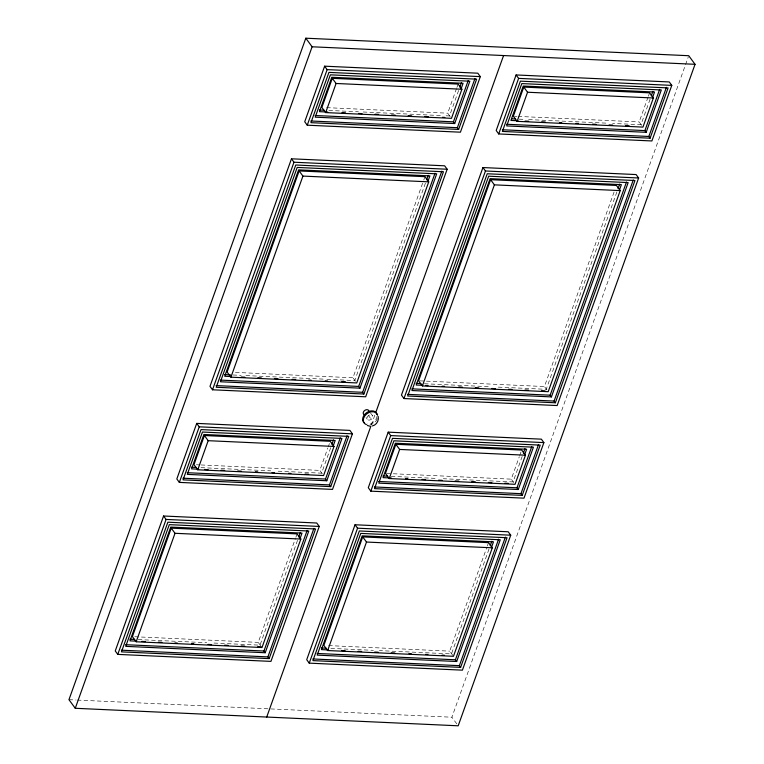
<?xml version="1.0" encoding="UTF-8"?>
<svg xmlns="http://www.w3.org/2000/svg" width="764" height="764" viewBox="0 0 764 764"><rect width="100%" height="100%" fill="white"/><g stroke="black" fill="none" stroke-linecap="round" stroke-linejoin="round"><path stroke-width="0.57" stroke-dasharray="3.82 2.86" d="M260.744 645.819L258.222 642.381L295.467 538.372M295.869 537.254L297.062 533.893M322.322 473.823L319.801 470.395L327.823 448M328.224 446.883L329.427 443.521M355.48 381.217L352.958 377.779L423.351 181.183M423.762 180.056L424.965 176.685M450.225 116.625L447.704 113.187L456.519 88.557M456.92 87.44L458.123 84.078M297.549 540.301L260.008 645.15L211.513 642.935M330.726 447.647L321.587 473.164L275.46 471.054M425.433 183.14L354.754 380.558L326.362 379.259M458.629 90.439L449.49 115.956L445.937 115.794M371.275 425.042L374.895 414.928M452.842 655.436L449.69 651.138L486.935 547.129M487.327 546.012L488.53 542.65M513.79 482.59L511.269 479.152L519.291 456.767M519.692 455.64L521.287 451.161M546.948 389.974L544.426 386.546L614.819 189.94M641.693 125.382L639.172 121.944L647.987 97.314M648.388 96.197L649.591 92.836M489.017 549.058L451.476 653.908L379.326 650.613M522.194 456.404L513.055 481.922L443.273 478.732M616.901 191.898L546.212 389.315L496.543 387.042M650.097 99.196L640.958 124.713L612.566 123.415M456.796 723.89L451.896 717.215L688.335 56.842M326.629 107.648L447.704 113.187M514.535 116.243L516.913 116.348M518.097 116.405L639.172 121.944M328.845 110.436L358.411 111.792M363.148 112.002L441.21 115.574M519.128 119.146L523.856 119.356M528.592 119.576L607.838 123.205M235.446 372.402L352.958 377.779M419.799 380.844L544.426 386.546M232.924 374.981L241.204 375.363M245.932 375.573L325.178 379.202M424.392 383.738L490.622 386.765M196.358 464.741L199.92 464.904M201.104 464.961L319.801 470.395M386.632 473.451L511.269 479.152M200.942 467.644L270.733 470.834M391.225 476.344L437.361 478.455M134.779 636.737L258.222 642.381M328.615 645.599L449.69 651.138M138.179 639.573L206.786 642.715M330.831 648.388L373.415 650.336M68.961 699.69L76.094 700.015M77.279 700.072L451.896 717.215M370.597 413.114L372.488 415.683A3.161 2.33 -36.3 0 1 369.68 420.057A3.161 2.33 -36.3 0 1 367.484 416.666A3.161 2.33 -36.3 0 1 372.488 415.683M368.62 415.75L370.511 418.328M366.023 417.536L367.283 419.255M377.101 416.055A7.888 5.825 -36.3 0 1 367.513 424.087M377.349 418.643A7.888 5.825 -36.3 0 1 369.996 424.794"/><path stroke-width="1.15" d="M305.81 38.2L68.961 699.69L75.264 708.285L458.19 725.8L695.039 64.31L688.736 55.715L305.81 38.2L312.104 46.785L695.039 64.31M75.264 708.285L312.104 46.785M163.563 516.006L115.249 650.947L117.771 654.385L270.943 661.385L319.257 526.444L316.735 523.006L163.563 516.006L166.084 519.434L319.257 526.444M196.72 423.39L176.828 478.961L179.349 482.39L332.521 489.399L352.414 433.837L349.902 430.399L196.72 423.39L199.242 426.828L352.414 433.837M291.466 158.797L209.985 386.345L212.507 389.783L365.679 396.793L447.16 169.236L444.638 165.807L291.466 158.797L293.987 162.226L447.16 169.236M324.624 66.181L304.731 121.753L307.252 125.191L460.425 132.191L480.317 76.629L477.796 73.191L324.624 66.181L327.145 69.62L480.317 76.629M117.771 654.385L166.084 519.434M179.349 482.39L199.242 426.828M212.507 389.783L293.987 162.226M307.252 125.191L327.145 69.62M171.241 528.144L132.401 636.622L136.183 641.779L262.004 647.528L300.844 539.05L297.062 533.893L171.241 528.144L175.023 533.291L300.844 539.05M204.408 435.528L193.98 464.636L197.761 469.793L323.583 475.542L334.002 446.443L330.22 441.286L204.408 435.528L208.18 440.685L334.002 446.443M299.144 170.935L227.137 372.03L230.919 377.177L356.74 382.936L428.747 181.842L424.965 176.685L299.144 170.935L302.926 176.083L428.747 181.842M332.302 78.32L321.883 107.428L325.665 112.585L451.486 118.334L461.905 89.235L458.123 84.078L332.302 78.32L336.084 83.477L461.905 89.235M136.183 641.779L175.023 533.291M197.761 469.793L208.18 440.685M230.919 377.177L302.926 176.083M325.665 112.585L336.084 83.477M298.753 536.949L300.347 532.489M331.92 444.314L333.515 439.873M426.637 179.779L428.241 175.29M459.823 87.106L461.408 82.665M300.013 538.668L302.009 533.091L170.716 527.084L129.975 640.862L135.897 641.13M333.18 446.033L335.167 440.484L203.873 434.477L191.563 468.876L198.659 469.201M427.897 181.498L429.903 175.882L298.619 169.875L224.721 376.26L230.632 376.537M461.084 88.825L463.07 83.276L331.777 77.269L319.457 111.668L327.737 112.05M265.213 652.742L125.716 646.363L169.293 524.648L308.79 531.028L265.213 652.742L263.952 651.024L307.138 530.426M326.791 480.757L187.295 474.377L202.45 432.042L341.947 438.421L326.791 480.757L325.531 479.038L340.295 437.82M359.949 388.15L220.452 381.761L297.196 167.44L436.693 173.82L359.949 388.15L358.688 386.431L435.031 173.227M454.695 123.548L315.198 117.169L330.354 74.834L469.85 81.213L454.695 123.548L453.434 121.829L468.189 80.612M269.157 658.616L121.447 651.864L167.87 522.204L315.58 528.965L269.157 658.616L267.897 656.897L313.918 528.363M330.736 486.63L183.035 479.868L201.037 429.597L348.737 436.359L330.736 486.63L329.475 484.911L347.076 435.757M363.893 394.023L216.193 387.262L295.773 165.005L443.473 171.757L363.893 394.023L362.633 392.304L441.812 171.165M458.629 129.422L310.929 122.67L328.931 72.389L476.631 79.15L458.629 129.422L457.369 127.703L474.969 78.549M266.722 717.043L370.874 426.159M375.697 412.684L503.571 55.552M355.031 524.763L306.717 659.704L309.239 663.142L462.411 670.152L510.724 535.201L508.203 531.773L355.031 524.763L357.552 528.191L510.724 535.201M388.188 432.147L368.296 487.718L370.817 491.156L523.989 498.157L543.882 442.595L541.361 439.157L388.188 432.147L390.71 435.585L543.882 442.595M482.934 167.555L401.453 395.112L403.975 398.541L557.147 405.55L638.628 177.993L636.106 174.564L482.934 167.555L485.455 170.993L638.628 177.993M516.092 74.948L496.199 130.51L498.711 133.948L651.893 140.958L671.785 85.387L669.264 81.949L516.092 74.948L518.613 78.377L671.785 85.387M309.239 663.142L357.552 528.191M370.817 491.156L390.71 435.585M403.975 398.541L485.455 170.993M498.711 133.948L518.613 78.377M362.709 536.901L323.869 645.379L327.651 650.536L453.472 656.295L492.312 547.807L488.53 542.65L362.709 536.901L366.491 542.048L492.312 547.807M395.867 444.285L385.448 473.393L389.229 478.55L515.051 484.3L525.47 455.201L521.688 450.044L395.867 444.285L399.648 449.442L525.47 455.201M490.612 179.693L418.605 380.787L422.387 385.935L548.208 391.693L620.215 190.599L616.433 185.451L490.612 179.693L494.394 184.85L620.215 190.599M523.77 87.086L513.351 116.185L517.132 121.342L642.944 127.101L653.373 97.993L649.591 92.836L523.77 87.086L527.552 92.234L653.373 97.993M327.651 650.536L366.491 542.048M389.229 478.55L399.648 449.442M422.387 385.935L494.394 184.85M517.132 121.342L527.552 92.234M490.221 545.716L491.815 541.246M523.388 453.071L524.973 448.63M618.105 188.536L619.709 184.048M651.281 95.863L652.876 91.432M491.481 547.425L493.477 541.848L362.184 535.841L321.443 649.62L328.539 649.944M524.648 454.79L526.635 449.242L395.341 443.235L383.031 477.634L391.302 478.016M619.365 190.255L621.371 184.649L490.087 178.642L416.189 385.027L422.1 385.295M652.542 97.582L654.528 92.033L523.244 86.026L510.925 120.425L518.021 120.75M456.681 661.5L317.184 655.12L360.761 533.406L500.258 539.785L456.681 661.5L455.42 659.781L498.596 539.183M518.259 489.514L378.763 483.134L393.918 440.799L533.415 447.179L518.259 489.514L516.999 487.795L531.763 446.577M551.417 396.908L411.92 390.528L488.664 176.197L628.161 182.586L551.417 396.908L550.156 395.189L626.499 181.985M646.163 132.306L506.666 125.926L521.822 83.591L661.318 89.971L646.163 132.306L644.902 130.587L659.657 89.369M460.625 667.373L312.915 660.621L359.338 530.97L507.048 537.722L460.625 667.373L459.365 665.664L505.386 537.121M522.204 495.387L374.503 488.635L392.495 438.355L540.205 445.116L522.204 495.387L520.943 493.668L538.544 444.514M555.361 402.781L407.661 396.019L487.241 173.762L634.941 180.514L555.361 402.781L554.101 401.062L633.28 179.922M650.097 138.179L502.397 131.427L520.399 81.156L668.099 87.908L650.097 138.179L648.837 136.47L666.437 87.306M372.374 425.94C376.528 425.099 379.097 420.544 378.19 416.504M319.381 110.006L324.108 110.217M512.033 118.821L515.576 118.983M341.928 112.7L345.481 112.862M358.488 113.454L362.041 113.616M375.048 114.208L378.6 114.371M391.607 114.972L395.16 115.135M408.167 115.727L411.72 115.889M424.727 116.481L428.279 116.644M442.471 117.293L444.839 117.408M525.116 121.075L528.669 121.237M541.676 121.839L545.229 122.001M559.42 122.651L561.788 122.756M575.98 123.405L578.348 123.51M592.539 124.16L596.082 124.322M609.099 124.924L612.642 125.086M625.659 125.678L629.202 125.84M315.131 115.507L453.434 121.829M506.589 124.265L644.902 130.587M310.862 120.998L457.369 127.703M502.33 129.765L648.837 136.47M224.645 374.599L230.556 374.876M416.113 383.366L420.84 383.576M241.281 377.024L244.824 377.187M257.84 377.779L261.383 377.941M274.4 378.533L277.943 378.696M292.134 379.345L295.687 379.507M308.694 380.109L311.063 380.214M325.254 380.864L327.622 380.969M341.814 381.618L345.366 381.78M425.643 385.457L428.012 385.562M442.203 386.212L444.572 386.326M458.763 386.976L462.315 387.138M475.323 387.73L478.875 387.892M491.882 388.484L495.435 388.647M508.442 389.248L511.995 389.411M525.002 390.003L528.554 390.165M541.561 390.757L545.114 390.92M220.385 380.1L358.688 386.431M411.853 388.857L550.156 395.189M216.126 385.6L362.633 392.304M407.584 394.358L554.101 401.062M191.487 467.215L196.214 467.425M382.945 475.972L387.682 476.182M204.571 469.468L208.123 469.631M221.13 470.223L224.683 470.385M237.69 470.987L241.233 471.149M255.434 471.799L257.793 471.904M271.994 472.553L274.352 472.658M288.553 473.308L290.912 473.422M305.113 474.072L308.656 474.234M405.503 478.665L407.861 478.77M422.062 479.42L425.605 479.582M438.622 480.174L442.165 480.336M455.182 480.938L458.725 481.1M471.741 481.692L475.284 481.855M488.301 482.447L491.844 482.609M504.851 483.211L508.404 483.373M187.228 472.706L325.531 479.038M378.696 481.473L516.999 487.795M182.959 478.207L329.475 484.911M374.427 486.964L520.943 493.668M129.899 639.201L134.636 639.411M321.367 647.958L326.104 648.178M141.808 641.407L145.351 641.569M158.368 642.161L161.911 642.323M174.927 642.916L177.296 643.03M191.487 643.68L193.855 643.785M208.047 644.434L211.59 644.596M224.606 645.188L228.149 645.351M241.166 645.952L244.709 646.115M257.726 646.707L261.269 646.869M341.556 650.546L345.099 650.708M358.115 651.3L361.658 651.463M374.675 652.055L378.218 652.217M391.235 652.819L394.778 652.981M408.969 653.631L411.338 653.736M425.529 654.385L427.897 654.49M442.089 655.14L444.457 655.254M125.649 644.701L263.952 651.024M317.117 653.459L455.42 659.781M121.38 650.193L267.897 656.897M312.848 658.96L459.365 665.664M370.034 426.207L367.408 425.529M366.453 424.641A7.888 5.825 -36.3 0 1 366.529 414.05A7.888 5.825 -36.3 0 1 377.617 415.291M364.476 414.842A3.161 2.33 -36.3 0 1 364.514 410.602A3.161 2.33 -36.3 0 1 368.945 411.099M364.409 423.036A7.888 5.825 -36.3 0 1 366.72 412.57A7.888 5.825 -36.3 0 1 376.986 414.432"/></g></svg>
